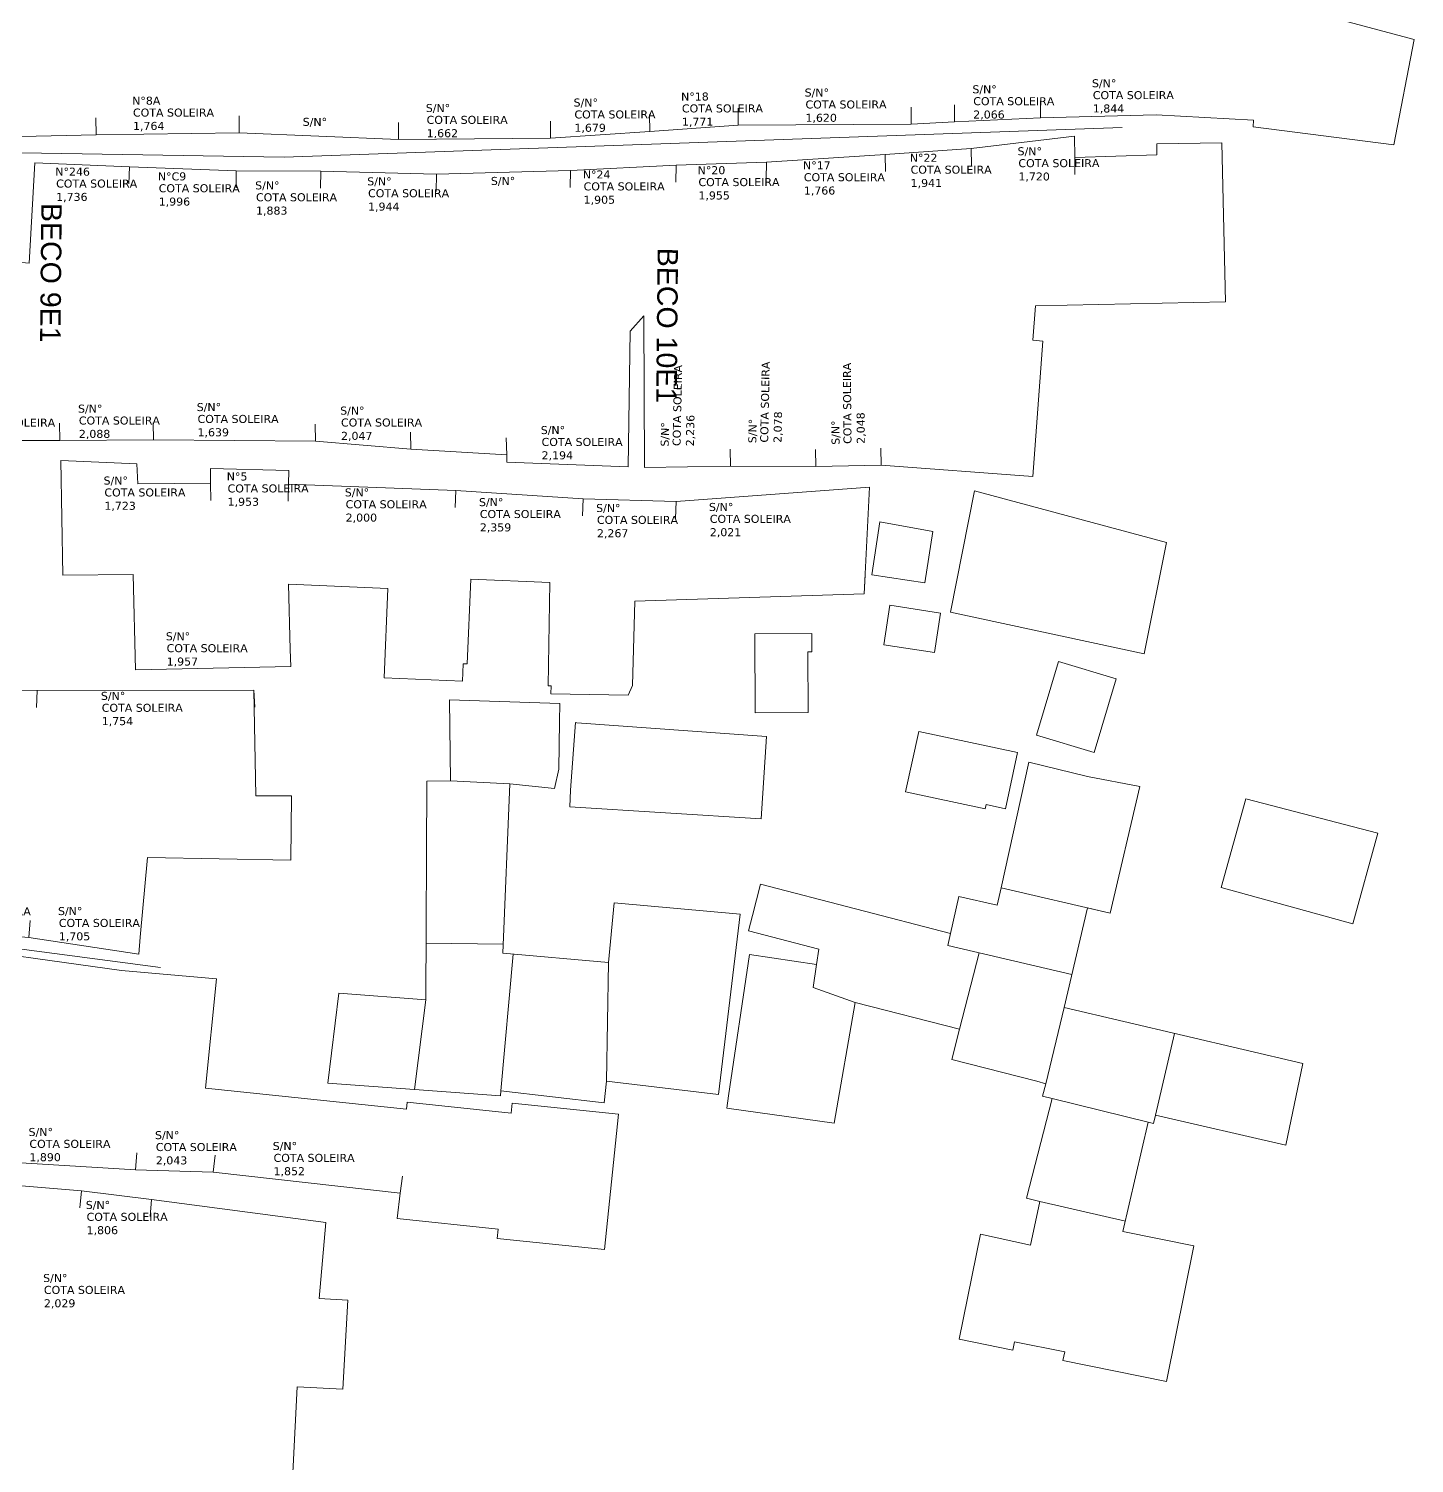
# Model space of a CAD drawing. Header units: metres. Extents: x 359101 to 360669, y 7352318 to 7353133.
# Drawn here: x 359326.4 to 359407.8, y 7352528.2 to 7352612.4 of the extents above; entities that cross this region are included whole.
import ezdxf
from ezdxf.enums import TextEntityAlignment as Align

# ---------------------------------------------------------------- set-up
doc = ezdxf.new("R2010")
doc.units = ezdxf.units.M
doc.header["$LTSCALE"] = 2.5
doc.set_wipeout_variables(frame=1)
doc.layers.add('AVT-C3-PRF-TUBULAÇÃO 3D -TUBOS', color=4, linetype='Continuous', lineweight=20)
doc.layers.add('AVT-LT-CAD-ETIQUETA NOME DE RUA', color=4, linetype='Continuous', lineweight=0)
doc.layers.add('AVT-LT-CAD-ETIQUETA NUMERO DE CASA', color=7, linetype='Continuous', lineweight=0, true_color=0x858585)
doc.layers.add('AVT-LT-URB-DIVISA TERRENO OU AL PREDIAL', color=7, linetype='Continuous', lineweight=13, true_color=0x5c5c5c)
doc.styles.add('CARIMBO', font='arial.ttf', dxfattribs={"height": 2})
doc.styles.get("Standard").update_dxf_attribs({"font": 'arial.ttf'})

msp = doc.modelspace()

# ---------------------------------------------------------------- linework, layer by layer
at = {"layer": 'AVT-C3-PRF-TUBULAÇÃO 3D -TUBOS', "color": 6}
for points in [[(359390.647, 7352606.647), (359341.449, 7352604.898), (359302.247, 7352605.545), (359279.289, 7352603.94), (359275.093, 7352606.678)], [(359334.181, 7352557.325), (359318.88, 7352559.333), (359317.438, 7352556.257), (359280.608, 7352560.938), (359275.589, 7352562.998)]]:
    msp.add_lwpolyline(points, dxfattribs=at)
at = {"layer": 'AVT-LT-URB-DIVISA TERRENO OU AL PREDIAL', "flags": 128}
for points, elevation in [([(359333.537, 7352629.193), (359333.591, 7352623.972), (359330.861, 7352623.963), (359330.703, 7352623.516), (359330.792, 7352622.972), (359331.515, 7352622.956), (359337.509, 7352622.825), (359343.147, 7352622.671), (359350.446, 7352622.464), (359355.924, 7352622.473), (359355.92, 7352622.126), (359363.787, 7352621.857), (359363.779, 7352621.525), (359370.558, 7352621.394), (359370.642, 7352619.703), (359375.558, 7352619.566), (359379.907, 7352619.408), (359379.966, 7352614.366), (359392.749, 7352614.266), (359398.907, 7352614.201), (359407.809, 7352611.814)], 1.529), ([(359392.654, 7352607.393), (359398.37, 7352607.083), (359398.348, 7352606.68), (359406.598, 7352605.618), (359407.809, 7352611.814)], 1.673), ([(359376.492, 7352586.811), (359385.415, 7352586.154), (359386, 7352594.105), (359385.409, 7352594.148), (359385.557, 7352596.165), (359396.717, 7352596.411), (359396.512, 7352605.75), (359392.684, 7352605.684), (359392.695, 7352605.031)], 1.782), ([(359375.805, 7352585.527), (359375.496, 7352579.252)], 1.67), ([(359341.797, 7352575.994), (359341.703, 7352579.824), (359347.533, 7352579.577), (359347.311, 7352574.33), (359351.906, 7352574.136), (359351.949, 7352575.157), (359352.196, 7352575.147), (359352.406, 7352580.113), (359357.043, 7352579.917), (359356.945, 7352573.858), (359357.114, 7352573.855), (359357.106, 7352573.38), (359361.638, 7352573.307), (359361.904, 7352573.869), (359362.039, 7352578.824), (359375.496, 7352579.252), (359375.552, 7352580.375)], 1.808)]:
    msp.add_lwpolyline(points, dxfattribs=dict(at, elevation=elevation))
at = {"layer": 'AVT-LT-URB-DIVISA TERRENO OU AL PREDIAL', "ltscale": 3, "flags": 128}
for points, elevation in [([(359380.808, 7352606.97), (359380.804, 7352607.97)], 1.673), ([(359385.859, 7352607.209), (359385.855, 7352608.209)], 1.673), ([(359392.654, 7352607.393), (359385.859, 7352607.209), (359380.808, 7352606.97), (359378.256, 7352606.843), (359368.11, 7352606.774), (359362.905, 7352606.412), (359357.09, 7352606.019), (359348.158, 7352605.948), (359338.803, 7352606.331), (359330.393, 7352606.211), (359326.883, 7352606.132), (359320.574, 7352606.09), (359308.252, 7352606.039), (359300.293, 7352605.932), (359289.992, 7352605.399), (359281.701, 7352604.97), (359281.704, 7352606.125), (359279.498, 7352606.06)], 1.673), ([(359330.393, 7352606.211), (359330.389, 7352607.211)], 1.627), ([(359338.803, 7352606.331), (359338.799, 7352607.331)], 1.602), ([(359362.905, 7352606.412), (359362.901, 7352607.412)], 1.605), ([(359368.11, 7352606.774), (359368.106, 7352607.774)], 1.673), ([(359378.256, 7352606.843), (359378.252, 7352607.843)], 1.673), ([(359348.158, 7352605.948), (359348.154, 7352606.948)], 1.602), ([(359357.09, 7352606.019), (359357.086, 7352607.019)], 1.606), ([(359326.468, 7352598.677), (359326.801, 7352604.579), (359332.36, 7352604.332), (359338.631, 7352604.097), (359343.602, 7352604.082), (359350.382, 7352603.895), (359358.254, 7352604.127), (359364.468, 7352604.429), (359369.756, 7352604.604), (359376.73, 7352605.06), (359381.784, 7352605.412), (359387.853, 7352606.134), (359387.864, 7352604.892), (359392.695, 7352605.031)], 2.068), ([(359381.784, 7352605.412), (359381.795, 7352604.412)], 1.685), ([(359369.756, 7352604.604), (359369.737, 7352603.604)], 1.943), ([(359376.73, 7352605.06), (359376.756, 7352604.06)], 1.803), ([(359387.864, 7352604.892), (359387.873, 7352603.892)], 1.881), ([(359332.36, 7352604.332), (359332.316, 7352603.333)], 1.719), ([(359338.631, 7352604.097), (359338.612, 7352603.097)], 1.643), ([(359343.602, 7352604.082), (359343.583, 7352603.082)], 1.592), ([(359350.382, 7352603.895), (359350.363, 7352602.895)], 1.857), ([(359358.254, 7352604.127), (359358.235, 7352603.127)], 1.598), ([(359364.468, 7352604.429), (359364.449, 7352603.429)], 1.899), ([(359325.174, 7352598.804), (359326.468, 7352598.677)], 2.046), ([(359279.095, 7352587.629), (359293.914, 7352587.596), (359298.439, 7352587.481), (359302.805, 7352587.42), (359302.851, 7352586.639), (359308.902, 7352586.856), (359313.018, 7352587.095), (359321.651, 7352587.188), (359322.149, 7352587.515), (359322.693, 7352588.264), (359328.266, 7352588.273), (359333.765, 7352588.307), (359343.285, 7352588.223), (359348.879, 7352587.751), (359354.507, 7352587.426), (359354.517, 7352586.99), (359361.64, 7352586.727), (359361.764, 7352594.693), (359362.563, 7352595.589), (359362.594, 7352586.678), (359367.657, 7352586.747), (359372.662, 7352586.741), (359376.492, 7352586.811)], 1.947), ([(359328.266, 7352588.273), (359328.245, 7352589.273)], 1.897), ([(359333.765, 7352588.307), (359333.744, 7352589.307)], 1.755), ([(359343.285, 7352588.223), (359343.264, 7352589.223)], 1.581), ([(359348.879, 7352587.751), (359348.858, 7352588.751)], 1.887), ([(359354.507, 7352587.426), (359354.486, 7352588.426)], 1.947), ([(359367.657, 7352586.747), (359367.636, 7352587.747)], 1.943), ([(359372.662, 7352586.741), (359372.641, 7352587.741)], 1.873), ([(359376.492, 7352586.811), (359376.471, 7352587.811)], 1.782), ([(359328.326, 7352587.083), (359332.779, 7352586.888), (359332.838, 7352585.72), (359337.117, 7352585.749), (359337.111, 7352586.622), (359341.711, 7352586.502), (359341.698, 7352585.701), (359351.528, 7352585.336), (359359.003, 7352584.831), (359364.452, 7352584.689), (359375.805, 7352585.527)], 1.902), ([(359328.326, 7352587.083), (359328.44, 7352580.356), (359332.582, 7352580.397), (359332.713, 7352574.794)], 1.902), ([(359337.117, 7352585.749), (359337.124, 7352584.749)], 1.902), ([(359341.698, 7352585.701), (359341.682, 7352584.701)], 1.902), ([(359351.528, 7352585.336), (359351.491, 7352584.337)], 1.902), ([(359359.003, 7352584.831), (359358.966, 7352583.832)], 1.899), ([(359364.452, 7352584.689), (359364.415, 7352583.69)], 1.873), ([(359341.822, 7352574.994), (359341.797, 7352575.994)], 1.808), ([(359341.822, 7352574.994), (359332.713, 7352574.794)], 1.808), ([(359280.67, 7352573.597), (359287.7, 7352573.83), (359297.362, 7352573.778), (359299.186, 7352573.698), (359302.546, 7352573.565), (359306.741, 7352573.421), (359316.101, 7352573.278), (359316.586, 7352573.296), (359316.584, 7352573.729), (359326.935, 7352573.578), (359339.658, 7352573.611)], 1.824), ([(359326.935, 7352573.578), (359326.895, 7352572.579)], 1.547), ([(359332.992, 7352559.088), (359333.419, 7352563.78), (359341.833, 7352563.624), (359341.872, 7352567.39), (359339.785, 7352567.39), (359339.658, 7352573.611)], 1.737), ([(359339.658, 7352573.611), (359339.721, 7352572.613)], 1.629), ([(359326.451, 7352559.079), (359326.519, 7352560.077)], 1.665), ([(359332.901, 7352558.092), (359326.451, 7352559.079), (359320.394, 7352559.591)], 1.737), ([(359332.901, 7352558.092), (359332.992, 7352559.088)], 1.737), ([(359306.332, 7352556.616), (359317.91, 7352555.483), (359318.078, 7352557.108), (359320.656, 7352558.711), (359331.882, 7352557.146), (359337.473, 7352556.651)], 1.778), ([(359354.014, 7352541.948), (359353.958, 7352541.406), (359360.248, 7352540.75), (359361.077, 7352548.694), (359354.825, 7352549.346), (359354.765, 7352548.767), (359348.67, 7352549.402), (359348.627, 7352548.993), (359336.813, 7352550.225), (359337.473, 7352556.651)], 1.492), ([(359280.877, 7352548.999), (359292.024, 7352548.554), (359305.349, 7352547.499), (359315.909, 7352546.453), (359324.666, 7352545.924), (359332.703, 7352545.434), (359337.271, 7352545.292), (359348.262, 7352544.063), (359348.077, 7352542.567), (359354.014, 7352541.948)], 1.893), ([(359345.171, 7352537.782), (359343.496, 7352537.872), (359343.887, 7352542.349), (359333.653, 7352543.696), (359329.532, 7352544.192), (359320.802, 7352544.93), (359310.405, 7352545.863), (359306.323, 7352546.313), (359295.257, 7352546.996), (359290.584, 7352547.107), (359281.074, 7352547.735)], 1.482), ([(359332.703, 7352545.434), (359332.788, 7352546.43)], 1.638), ([(359337.271, 7352545.292), (359337.381, 7352546.286)], 1.765), ([(359348.262, 7352544.063), (359348.385, 7352545.055)], 1.84), ([(359329.532, 7352544.192), (359329.44, 7352543.196)], 1.431), ([(359333.653, 7352543.696), (359333.561, 7352542.7)], 1.482), ([(359360.391, 7352500.359), (359360.369, 7352503.059), (359362.317, 7352503.075), (359362.298, 7352505.352), (359353.8, 7352505.281), (359352.883, 7352505.274), (359352.825, 7352512.202), (359355.14, 7352512.221), (359355.106, 7352516.34), (359354.438, 7352516.334), (359354.407, 7352520.082), (359354.809, 7352520.086), (359354.784, 7352522.998), (359349.17, 7352522.951), (359349.222, 7352516.652), (359347.856, 7352516.131), (359347.813, 7352521.929), (359343.803, 7352521.896), (359343.875, 7352525.696), (359341.844, 7352525.696), (359342.194, 7352532.692), (359344.891, 7352532.557), (359345.171, 7352537.782)], 1.438)]:
    msp.add_lwpolyline(points, dxfattribs=dict(at, elevation=elevation))
for points in [[(359381.978, 7352585.317), (359380.568, 7352578.178), (359391.953, 7352575.739), (359393.264, 7352582.283), (359381.978, 7352585.317)], [(359376.428, 7352583.489), (359375.959, 7352580.371), (359379.071, 7352579.903), (359379.526, 7352582.928), (359376.428, 7352583.489)], [(359369.081, 7352576.913), (359369.109, 7352572.28), (359372.215, 7352572.299), (359372.193, 7352575.855), (359372.43, 7352575.856), (359372.423, 7352576.928), (359369.081, 7352576.913)], [(359386.921, 7352575.293), (359385.624, 7352570.952), (359389.003, 7352569.942), (359390.297, 7352574.269), (359386.921, 7352575.293)], [(359357.61, 7352571.763), (359357.622, 7352572.818), (359351.141, 7352573.036), (359351.205, 7352568.279), (359349.817, 7352568.26), (359349.76, 7352555.426)], [(359357.61, 7352571.763), (359357.578, 7352568.962), (359357.32, 7352567.832)], [(359358.255, 7352567.734), (359358.207, 7352566.753), (359369.46, 7352566.049), (359369.763, 7352570.883), (359358.635, 7352571.689), (359358.542, 7352571.696)], [(359358.255, 7352567.734), (359358.542, 7352571.696)], [(359378.71, 7352571.177), (359384.51, 7352569.943), (359383.808, 7352566.642), (359382.666, 7352566.885), (359382.613, 7352566.633), (359377.933, 7352567.629), (359378.71, 7352571.177)], [(359367.53, 7352549.786), (359367.442, 7352549.049), (359373.749, 7352548.174), (359374.97, 7352555.269), (359381.104, 7352553.686), (359380.648, 7352551.918), (359385.636, 7352550.631), (359386.169, 7352550.493), (359385.98, 7352549.762), (359386.537, 7352549.618), (359385.029, 7352543.778), (359385.827, 7352543.572), (359385.268, 7352541.01), (359382.338, 7352541.649), (359381.09, 7352535.489), (359384.236, 7352534.852), (359384.334, 7352535.336), (359387.278, 7352534.74), (359387.176, 7352534.24), (359393.248, 7352533.009), (359394.865, 7352540.967), (359390.701, 7352541.814), (359392.181, 7352548.233), (359392.498, 7352548.16), (359392.609, 7352548.642), (359400.272, 7352546.875), (359401.262, 7352551.672), (359387.238, 7352554.957), (359388.609, 7352560.812), (359389.949, 7352560.499), (359391.692, 7352567.942), (359388.621, 7352568.537), (359385.171, 7352569.366), (359383.54, 7352561.996), (359383.316, 7352560.984), (359381.054, 7352561.485), (359380.571, 7352559.304), (359369.419, 7352562.214), (359368.938, 7352560.373)], [(359351.205, 7352568.279), (359354.683, 7352568.108)], [(359368.21, 7352560.438), (359360.81, 7352561.107), (359360.493, 7352557.6), (359354.289, 7352558.161), (359354.683, 7352568.108), (359357.32, 7352567.832)], [(359397.908, 7352567.214), (359396.476, 7352562.013), (359404.198, 7352559.888), (359405.663, 7352565.211), (359397.908, 7352567.214)], [(359389.949, 7352560.499), (359383.541, 7352561.999)], [(359368.21, 7352560.438), (359366.955, 7352549.854)], [(359368.938, 7352560.373), (359368.704, 7352559.474), (359372.841, 7352558.394), (359372.705, 7352557.482)], [(359380.571, 7352559.304), (359380.417, 7352558.609), (359387.694, 7352556.905)], [(359349.775, 7352558.736), (359354.309, 7352558.679)], [(359354.165, 7352550.079), (359354.891, 7352558.106)], [(359360.493, 7352557.6), (359360.377, 7352550.633)], [(359367.53, 7352549.786), (359368.764, 7352558.069), (359372.705, 7352557.482), (359372.505, 7352556.139), (359374.97, 7352555.269)], [(359381.104, 7352553.686), (359382.264, 7352558.177)], [(359349.76, 7352555.426), (359344.643, 7352555.817), (359344.006, 7352550.519), (359349.103, 7352550.149), (359354.144, 7352549.784), (359354.165, 7352550.079), (359360.227, 7352549.362), (359360.377, 7352550.633), (359366.955, 7352549.854)], [(359349.76, 7352555.426), (359349.103, 7352550.149)], [(359387.238, 7352554.957), (359386.169, 7352550.493)], [(359392.609, 7352548.642), (359393.732, 7352553.436)], [(359386.537, 7352549.618), (359392.181, 7352548.233)], [(359385.827, 7352543.572), (359390.84, 7352542.416)]]:
    msp.add_lwpolyline(points, dxfattribs=at)
at = {"layer": 'AVT-LT-URB-DIVISA TERRENO OU AL PREDIAL', "flags": 128}
msp.add_lwpolyline([(359377.006, 7352578.586), (359376.654, 7352576.272), (359379.636, 7352575.818), (359379.988, 7352578.133), (359377.006, 7352578.586)], dxfattribs=at)

# ---------------------------------------------------------------- texts
at = {"layer": 'AVT-LT-CAD-ETIQUETA NUMERO DE CASA', "char_height": 0.47, "attachment_point": 1}
for s, width, heights, insert in [('{\\fVerdana|b0|i0|c0|p34;S/N°}', 0.47, [0.574], (359372.005, 7352608.933, 406.034)), ('{\\fVerdana|b0|i0|c0|p34;S/N°}', 0.47, [0.574], (359381.858, 7352609.124, 406.48)), ('{\\fVerdana|b0|i0|c0|p34;S/N°}', 0.47, [0.574], (359388.879, 7352609.479, 406.258)), ('{\\fVerdana|b0|i0|c0|p34;COTA SOLEIRA\\P1,844}', 5.00835, [1.443], (359388.929, 7352608.781, -991.028)), ('{\\fVerdana|b0|i0|c0|p34;N°8A}', 0.47, [0.574], (359332.513, 7352608.455, 406.178)), ('{\\fVerdana|b0|i0|c0|p34;S/N°}', 0.47, [0.574], (359349.758, 7352608.026, 406.076)), ('{\\fVerdana|b0|i0|c0|p34;S/N°}', 0.47, [0.574], (359358.438, 7352608.346, 406.093)), ('{\\fVerdana|b0|i0|c0|p34;N°18}', 0.47, [0.574], (359364.749, 7352608.7, 406.185)), ('{\\fVerdana|b0|i0|c0|p34;COTA SOLEIRA\\P1,771}', 5.00835, [1.443], (359364.798, 7352608.002, -991.101)), ('{\\fVerdana|b0|i0|c0|p34;COTA SOLEIRA\\P1,620}', 5.00835, [1.443], (359372.055, 7352608.234, -991.252)), ('{\\fVerdana|b0|i0|c0|p34;COTA SOLEIRA\\P2,066}', 5.00835, [1.443], (359381.908, 7352608.426, -990.806)), ('{\\fVerdana|b0|i0|c0|p34;COTA SOLEIRA\\P1,764}', 5.00835, [1.443], (359332.562, 7352607.756, -991.108)), ('{\\fVerdana|b0|i0|c0|p34;S/N°}', 0.47, [0.574], (359342.529, 7352607.212, 406.076)), ('{\\fVerdana|b0|i0|c0|p34;COTA SOLEIRA\\P1,662}', 5.00835, [1.443], (359349.807, 7352607.328, -991.21)), ('{\\fVerdana|b0|i0|c0|p34;COTA SOLEIRA\\P1,679}', 5.00835, [1.443], (359358.487, 7352607.648, -991.193)), ('{\\fVerdana|b0|i0|c0|p34;S/N°}', 0.47, [0.574], (359384.51, 7352605.485, 404.253)), ('{\\fVerdana|b0|i0|c0|p34;N°17}', 0.47, [0.574], (359371.91, 7352604.659, 406.18)), ('{\\fVerdana|b0|i0|c0|p34;N°22}', 0.47, [0.574], (359378.179, 7352605.102, 406.355)), ('{\\fVerdana|b0|i0|c0|p34;COTA SOLEIRA\\P1,720}', 5.00835, [1.443], (359384.559, 7352604.786, -993.033)), ('{\\fVerdana|b0|i0|c0|p34;N°246}', 0.47, [0.574], (359327.999, 7352604.286, 406.15)), ('{\\fVerdana|b0|i0|c0|p34;N°C9}', 0.47, [0.574], (359334.024, 7352604.01, 406.41)), ('{\\fVerdana|b0|i0|c0|p34;S/N°}', 0.47, [0.574], (359346.319, 7352603.717, 406.358)), ('{\\fVerdana|b0|i0|c0|p34;S/N°}', 0.47, [0.574], (359353.578, 7352603.742, 406.358)), ('{\\fVerdana|b0|i0|c0|p34;N°24}', 0.47, [0.574], (359358.976, 7352604.121, 1397.285)), ('{\\fVerdana|b0|i0|c0|p34;N°20}', 0.47, [0.574], (359365.721, 7352604.373, 406.369)), ('{\\fVerdana|b0|i0|c0|p34;COTA SOLEIRA\\P1,766}', 5.00835, [1.443], (359371.959, 7352603.961, -991.106)), ('{\\fVerdana|b0|i0|c0|p34;COTA SOLEIRA\\P1,941}', 5.00835, [1.443], (359378.229, 7352604.404, -990.931)), ('{\\fVerdana|b0|i0|c0|p34;COTA SOLEIRA\\P1,996}', 5.00835, [1.443], (359334.073, 7352603.312, -990.876)), ('{\\fVerdana|b0|i0|c0|p34;S/N°}', 0.47, [0.574], (359339.737, 7352603.481, 406.297)), ('{\\fVerdana|b0|i0|c0|p34;COTA SOLEIRA\\P1,944}', 5.00835, [1.443], (359346.368, 7352603.019, -990.928)), ('{\\fVerdana|b0|i0|c0|p34;COTA SOLEIRA\\P1,905}', 5.00835, [1.443], (359359.026, 7352603.422)), ('{\\fVerdana|b0|i0|c0|p34;COTA SOLEIRA\\P1,955}', 5.00835, [1.443], (359365.77, 7352603.674, -990.917)), ('{\\fVerdana|b0|i0|c0|p34;COTA SOLEIRA\\P1,883}', 5.00835, [1.443], (359339.787, 7352602.783, -990.989)), ('{\\fVerdana|b0|i0|c0|p34;S/N°}', 0.47, [0.574], (359329.334, 7352590.37, 406.502)), ('{\\fVerdana|b0|i0|c0|p34;S/N°}', 0.47, [0.574], (359336.304, 7352590.463, 406.053)), ('{\\fVerdana|b0|i0|c0|p34;S/N°}', 0.47, [0.574], (359344.73, 7352590.254, 406.461)), ('{\\fVerdana|b0|i0|c0|p34;COTA SOLEIRA\\P1,911}', 5.00835, [1.443], (359323.233, 7352589.55, -990.961)), ('{\\fVerdana|b0|i0|c0|p34;COTA SOLEIRA\\P2,088}', 5.00835, [1.443], (359329.383, 7352589.671, -990.784)), ('{\\fVerdana|b0|i0|c0|p34;COTA SOLEIRA\\P1,639}', 5.00835, [1.443], (359336.354, 7352589.765, -991.233)), ('{\\fVerdana|b0|i0|c0|p34;COTA SOLEIRA\\P2,047}', 5.00835, [1.443], (359344.779, 7352589.555, -990.825)), ('{\\fVerdana|b0|i0|c0|p34;S/N°}', 0.47, [0.574], (359356.508, 7352589.112, 406.608)), ('{\\fVerdana|b0|i0|c0|p34;COTA SOLEIRA\\P2,194}', 5.00835, [1.443], (359356.558, 7352588.414, -990.678)), ('{\\fVerdana|b0|i0|c0|p34;S/N°}', 0.47, [0.574], (359330.834, 7352586.147, 406.137)), ('{\\fVerdana|b0|i0|c0|p34;N°5}', 0.47, [0.574], (359338.068, 7352586.385, 406.367)), ('{\\fVerdana|b0|i0|c0|p34;COTA SOLEIRA\\P1,723}', 5.00835, [1.443], (359330.883, 7352585.449, -991.149)), ('{\\fVerdana|b0|i0|c0|p34;COTA SOLEIRA\\P1,953}', 5.00835, [1.443], (359338.118, 7352585.686, -990.919)), ('{\\fVerdana|b0|i0|c0|p34;S/N°}', 0.47, [0.574], (359345, 7352585.453, 406.414)), ('{\\fVerdana|b0|i0|c0|p34;COTA SOLEIRA\\P2,000}', 5.00835, [1.443], (359345.05, 7352584.755, -990.872)), ('{\\fVerdana|b0|i0|c0|p34;S/N°}', 0.47, [0.574], (359352.882, 7352584.879, 406.773)), ('{\\fVerdana|b0|i0|c0|p34;S/N°}', 0.47, [0.574], (359359.76, 7352584.535, 406.681)), ('{\\fVerdana|b0|i0|c0|p34;S/N°}', 0.47, [0.574], (359366.387, 7352584.596, 406.435)), ('{\\fVerdana|b0|i0|c0|p34;COTA SOLEIRA\\P2,359}', 5.00835, [1.443], (359352.931, 7352584.181, -990.513)), ('{\\fVerdana|b0|i0|c0|p34;COTA SOLEIRA\\P2,267}', 5.00835, [1.443], (359359.809, 7352583.836, -990.605)), ('{\\fVerdana|b0|i0|c0|p34;COTA SOLEIRA\\P2,021}', 5.00835, [1.443], (359366.437, 7352583.898, -990.851)), ('{\\fVerdana|b0|i0|c0|p34;S/N°}', 0.47, [0.574], (359334.489, 7352577.002, 406.371)), ('{\\fVerdana|b0|i0|c0|p34;COTA SOLEIRA\\P1,957}', 5.00835, [1.443], (359334.539, 7352576.303, -990.915)), ('{\\fVerdana|b0|i0|c0|p34;S/N°}', 0.47, [0.574], (359330.678, 7352573.501, 406.168)), ('{\\fVerdana|b0|i0|c0|p34;COTA SOLEIRA\\P1,754}', 5.00835, [1.443], (359330.728, 7352572.802, -991.118)), ('{\\fVerdana|b0|i0|c0|p34;COTA SOLEIRA\\P1,974}', 5.00835, [1.443], (359321.802, 7352560.85, -990.898)), ('{\\fVerdana|b0|i0|c0|p34;S/N°}', 0.47, [0.574], (359328.158, 7352560.865, 406.119)), ('{\\fVerdana|b0|i0|c0|p34;COTA SOLEIRA\\P1,705}', 5.00835, [1.443], (359328.208, 7352560.167, -991.167)), ('{\\fVerdana|b0|i0|c0|p34;S/N°}', 0.47, [0.574], (359326.431, 7352547.892, 406.304)), ('{\\fVerdana|b0|i0|c0|p34;S/N°}', 0.47, [0.574], (359333.855, 7352547.706, 406.457)), ('{\\fVerdana|b0|i0|c0|p34;COTA SOLEIRA\\P1,890}', 5.00835, [1.443], (359326.48, 7352547.194, -990.982)), ('{\\fVerdana|b0|i0|c0|p34;COTA SOLEIRA\\P2,043}', 5.00835, [1.443], (359333.904, 7352547.007, -990.829)), ('{\\fVerdana|b0|i0|c0|p34;S/N°}', 0.47, [0.574], (359340.767, 7352547.069, 406.266)), ('{\\fVerdana|b0|i0|c0|p34;COTA SOLEIRA\\P1,852}', 5.00835, [1.443], (359340.817, 7352546.371, -991.02)), ('{\\fVerdana|b0|i0|c0|p34;S/N°}', 0.47, [0.574], (359329.788, 7352543.607, 406.22)), ('{\\fVerdana|b0|i0|c0|p34;COTA SOLEIRA\\P1,806}', 5.00835, [1.443], (359329.838, 7352542.908, -991.066)), ('{\\fVerdana|b0|i0|c0|p34;S/N°}', 0.47, [0.574], (359327.283, 7352539.315, 406.443)), ('{\\fVerdana|b0|i0|c0|p34;COTA SOLEIRA\\P2,029}', 5.00835, [1.443], (359327.332, 7352538.616, -990.843))]:
    msp.add_mtext_dynamic_manual_height_columns(s, width=width, gutter_width=1, heights=heights, dxfattribs=dict(at, insert=insert))
for s, width, heights, insert, rotation in [('{\\fVerdana|b0|i0|c0|p34;COTA SOLEIRA\\P2,078}', 5.00835, [1.443], (359369.391, 7352588.146, -990.794), 88.83392), ('{\\fVerdana|b0|i0|c0|p34;COTA SOLEIRA\\P2,048}', 5.00835, [1.443], (359374.286, 7352588.064, -990.824), 90.42393), ('{\\fVerdana|b0|i0|c0|p34;S/N°}', 0.47, [0.574], (359368.692, 7352588.111, 406.492), 88.83392), ('{\\fVerdana|b0|i0|c0|p34;S/N°}', 0.47, [0.574], (359373.588, 7352588.009, 406.462), 90.42393), ('{\\fVerdana|b0|i0|c0|p34;S/N°}', 0.47, [0.574], (359363.547, 7352587.911, 404.777), 88.82442)]:
    msp.add_mtext_dynamic_manual_height_columns(s, width=width, gutter_width=1, heights=heights, dxfattribs=dict(at, insert=insert, rotation=rotation))

# ---------------------------------------------------------------- next in the draw order: wipeouts: each hides what was drawn before it
at = {"linetype": 'Continuous', "ltscale": 4}
for points in [[(359326.743, 7352602.519), (359326.663, 7352593.911), (359328.745, 7352593.891), (359328.825, 7352602.5)], [(359362.937, 7352599.888), (359362.848, 7352590.347), (359364.93, 7352590.328), (359365.019, 7352599.869)]]:
    msp.add_wipeout(points, dxfattribs=at).dxf.layer = 'AVT-LT-CAD-ETIQUETA NOME DE RUA'

# ---------------------------------------------------------------- next in the draw order: wipeouts: each hides what was drawn before it
for points in [[(359326.743, 7352602.519), (359326.663, 7352593.911), (359328.745, 7352593.891), (359328.825, 7352602.5)], [(359362.937, 7352599.888), (359362.848, 7352590.347), (359364.93, 7352590.328), (359365.019, 7352599.869)]]:
    msp.add_wipeout(points, dxfattribs=at).dxf.layer = 'AVT-LT-CAD-ETIQUETA NOME DE RUA'

# ---------------------------------------------------------------- next in the draw order: texts
at = {"layer": 'AVT-LT-CAD-ETIQUETA NOME DE RUA', "linetype": 'Continuous', "ltscale": 4, "style": 'CARIMBO'}
for s, p in [('BECO 9E1', (359327.743, 7352598.113)), ('BECO 10E1', (359363.932, 7352595.016))]:
    msp.add_text(s, height=1.2, rotation=269.46433, dxfattribs=at).set_placement(p, align=Align.MIDDLE_CENTER)
at = {"layer": 'AVT-LT-CAD-ETIQUETA NUMERO DE CASA', "insert": (359328.049, 7352603.587, -991.136), "char_height": 0.47, "attachment_point": 1}
msp.add_mtext_dynamic_manual_height_columns('{\\fVerdana|b0|i0|c0|p34;COTA SOLEIRA\\P1,736}', width=5.00835, gutter_width=1, heights=[1.443], dxfattribs=at)
at = {"layer": 'AVT-LT-CAD-ETIQUETA NUMERO DE CASA', "insert": (359364.246, 7352587.946, -992.509), "char_height": 0.47, "attachment_point": 1, "rotation": 88.82442}
msp.add_mtext_dynamic_manual_height_columns('{\\fVerdana|b0|i0|c0|p34;COTA SOLEIRA\\P2,236}', width=5.00835, gutter_width=1, heights=[1.443], dxfattribs=at)

doc.saveas('drawing.dxf')
